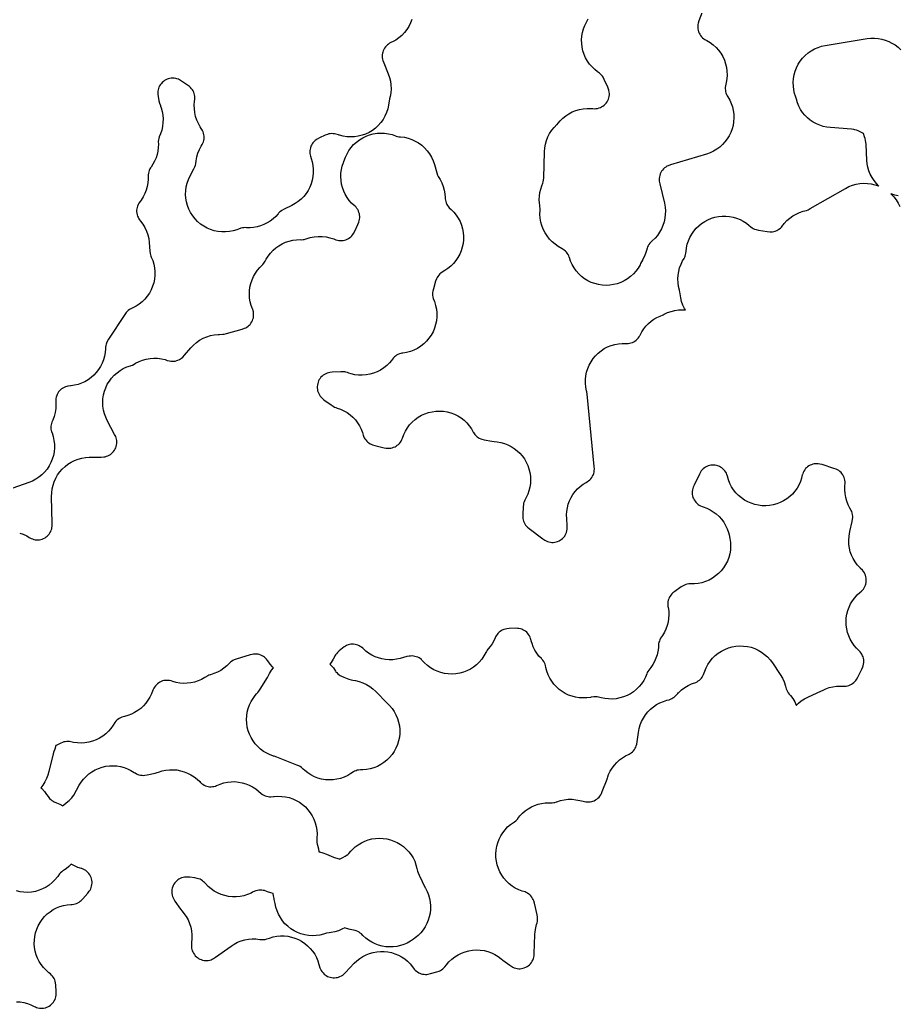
# Model space of a CAD drawing. Header units: metres. Extents: x 0 to 400, y 0 to 202.
# Drawn here: x 361.03 to 375.91, y 95.32 to 112.06 of the extents above; entities that cross this region are included whole.
import ezdxf

# ---------------------------------------------------------------- set-up
doc = ezdxf.new("R2010")
doc.units = ezdxf.units.M

msp = doc.modelspace()

# ---------------------------------------------------------------- linework, layer by layer
for points in [[(372.644, 112.3326), (372.534, 112.0396), (372.521, 111.9986), (372.517, 111.9786), (372.515, 111.9556), (372.514, 111.9256), (372.516, 111.9026), (372.52, 111.8816), (372.528, 111.8546), (372.538, 111.8306), (372.548, 111.8106), (372.562, 111.7886), (372.578, 111.7696), (372.594, 111.7526), (372.615, 111.7356), (372.634, 111.7226), (372.668, 111.7046), (372.723, 111.6716), (372.776, 111.6336), (372.824, 111.5896), (372.867, 111.5416), (372.905, 111.4886), (372.938, 111.4326), (372.965, 111.3736), (372.987, 111.3126), (373.001, 111.2496), (373.01, 111.1846), (373.012, 111.1196), (373.007, 111.0556), (372.996, 110.9916), (372.984, 110.9366), (372.981, 110.9116), (372.981, 110.8896), (372.983, 110.8646), (372.987, 110.8396), (372.993, 110.8166), (373.003, 110.7906), (373.013, 110.7706), (373.025, 110.7526), (373.056, 110.6976), (373.082, 110.6406), (373.102, 110.5806), (373.117, 110.5196), (373.125, 110.4566), (373.127, 110.3936), (373.123, 110.3306), (373.113, 110.2686), (373.097, 110.2076), (373.075, 110.1486), (373.047, 110.0926), (373.014, 110.0386), (372.976, 109.9886), (372.934, 109.9416), (372.887, 109.8996), (372.836, 109.8626), (372.782, 109.8306), (372.725, 109.8036), (372.665, 109.7826), (372.054, 109.5996), (372.016, 109.5856), (371.993, 109.5756), (371.971, 109.5616), (371.952, 109.5476), (371.933, 109.5306), (371.915, 109.5096), (371.901, 109.4906), (371.889, 109.4696), (371.878, 109.4446), (371.87, 109.4206), (371.864, 109.3956), (371.861, 109.3696), (371.861, 109.3476), (371.863, 109.3216), (371.871, 109.2786), (371.949, 108.9486), (371.96, 108.8856), (371.966, 108.8226), (371.965, 108.7586), (371.958, 108.6956), (371.944, 108.6326), (371.925, 108.5726), (371.9, 108.5136), (371.869, 108.4576), (371.832, 108.4056), (371.791, 108.3566), (371.745, 108.3126), (371.722, 108.2916), (371.705, 108.2736), (371.686, 108.2496), (371.674, 108.2296), (371.665, 108.2116), (371.656, 108.1876), (371.646, 108.1506), (371.628, 108.0956), (371.606, 108.0426), (371.58, 107.9916), (371.576, 107.9866), (371.547, 107.9266), (371.538, 107.9076), (371.505, 107.8516), (371.467, 107.7996), (371.424, 107.7516), (371.377, 107.7076), (371.325, 107.6696), (371.27, 107.6366), (371.212, 107.6086), (371.152, 107.5866), (371.089, 107.5706), (371.025, 107.5616), (370.961, 107.5586), (370.897, 107.5616), (370.833, 107.5716), (370.771, 107.5876), (370.71, 107.6096), (370.652, 107.6376), (370.597, 107.6716), (370.546, 107.7106), (370.499, 107.7546), (370.456, 107.8026), (370.419, 107.8556), (370.386, 107.9106), (370.36, 107.9696), (370.339, 108.0306), (370.337, 108.0376), (370.329, 108.0586), (370.317, 108.0816), (370.304, 108.1016), (370.289, 108.1206), (370.274, 108.1366), (370.253, 108.1536), (370.217, 108.1776), (370.152, 108.2176), (370.098, 108.2546), (370.048, 108.2966), (370.002, 108.3436), (369.962, 108.3946), (369.927, 108.4496), (369.897, 108.5086), (369.874, 108.5696), (369.857, 108.6316), (369.846, 108.6966), (369.842, 108.7616), (369.844, 108.8266), (369.845, 108.8376), (369.845, 108.8586), (369.841, 108.8916), (369.84, 108.8956), (369.838, 108.9156), (369.833, 108.9506), (369.83, 109.0106), (369.833, 109.0696), (369.841, 109.1296), (369.855, 109.1876), (369.874, 109.2446), (369.892, 109.2906), (369.898, 109.3136), (369.902, 109.3386), (369.906, 109.3796), (369.917, 109.8206), (369.922, 109.8856), (369.934, 109.9496), (369.951, 110.0116), (369.975, 110.0726), (370.005, 110.1296), (370.041, 110.1846), (370.081, 110.2346), (370.127, 110.2816), (370.131, 110.2846), (370.15, 110.3046), (370.181, 110.3436), (370.227, 110.3886), (370.277, 110.4296), (370.331, 110.4656), (370.389, 110.4966), (370.449, 110.5206), (370.511, 110.5386), (370.575, 110.5506), (370.639, 110.5566), (370.704, 110.5556), (370.736, 110.5516), (370.766, 110.5506), (370.79, 110.5516), (370.818, 110.5566), (370.843, 110.5626), (370.866, 110.5706), (370.885, 110.5806), (370.908, 110.5946), (370.929, 110.6096), (370.945, 110.6256), (370.964, 110.6466), (370.978, 110.6676), (370.99, 110.6876), (371.001, 110.7116), (371.009, 110.7356), (371.013, 110.7576), (371.017, 110.7856), (371.017, 110.8066), (371.015, 110.8306), (371.01, 110.8616), (371.004, 110.8816), (370.989, 110.9176), (370.931, 111.0456), (370.912, 111.0826), (370.9, 111.1016), (370.885, 111.1196), (370.869, 111.1366), (370.848, 111.1546), (370.818, 111.1756), (370.769, 111.2146), (370.724, 111.2576), (370.683, 111.3056), (370.646, 111.3576), (370.615, 111.4116), (370.59, 111.4696), (370.57, 111.5286), (370.556, 111.5906), (370.548, 111.6526), (370.546, 111.7156), (370.55, 111.7786), (370.561, 111.8406), (370.577, 111.9006), (370.599, 111.9596), (370.627, 112.0166), (370.66, 112.0696)], [(367.673, 112.0626), (367.65, 112.0026), (367.621, 111.9446), (367.587, 111.8906), (367.547, 111.8396), (367.502, 111.7926), (367.453, 111.7506), (367.4, 111.7136), (367.344, 111.6826), (367.329, 111.6766), (367.295, 111.6586), (367.274, 111.6456), (367.257, 111.6316), (367.239, 111.6146), (367.222, 111.5956), (367.208, 111.5756), (367.195, 111.5536), (367.186, 111.5326), (367.178, 111.5106), (367.173, 111.4896), (367.17, 111.4646), (367.169, 111.4386), (367.17, 111.4156), (367.174, 111.3906), (367.18, 111.3676), (367.194, 111.3286), (367.27, 111.1416), (367.292, 111.0806), (367.308, 111.0166), (367.317, 110.9526), (367.319, 110.8866), (367.315, 110.8216), (367.304, 110.7576), (367.295, 110.7156), (367.276, 110.6086), (367.262, 110.5456), (367.242, 110.4836), (367.215, 110.4246), (367.183, 110.3686), (367.145, 110.3156), (367.102, 110.2666), (367.054, 110.2226), (367.002, 110.1836), (366.947, 110.1496), (366.888, 110.1216), (366.827, 110.0996), (366.764, 110.0836), (366.7, 110.0746), (366.635, 110.0716), (366.571, 110.0756), (366.506, 110.0846), (366.444, 110.1016), (366.437, 110.1046), (366.429, 110.1066), (366.384, 110.1206), (366.362, 110.1256), (366.339, 110.1276), (366.31, 110.1286), (366.287, 110.1266), (366.265, 110.1226), (366.241, 110.1156), (366.204, 110.1006), (366.105, 110.0556), (366.068, 110.0366), (366.05, 110.0256), (366.031, 110.0106), (366.01, 109.9906), (365.995, 109.9736), (365.982, 109.9556), (365.971, 109.9356), (365.961, 109.9136), (365.952, 109.8876), (365.947, 109.8636), (365.943, 109.8416), (365.943, 109.8186), (365.944, 109.7926), (365.947, 109.7706), (365.954, 109.7446), (365.967, 109.7096), (365.984, 109.6496), (365.996, 109.5876), (366.002, 109.5256), (366.002, 109.4626), (365.996, 109.4006), (365.984, 109.3386), (365.966, 109.2786), (365.942, 109.2206), (365.913, 109.1656), (365.878, 109.1136), (365.839, 109.0646), (365.795, 109.0196), (365.747, 108.9796), (365.695, 108.9436), (365.64, 108.9136), (365.506, 108.8486), (365.47, 108.8276), (365.447, 108.8116), (365.431, 108.7986), (365.412, 108.7786), (365.406, 108.7716), (365.365, 108.7266), (365.32, 108.6846), (365.272, 108.6486), (365.22, 108.6166), (365.166, 108.5896), (365.109, 108.5676), (365.05, 108.5506), (364.99, 108.5406), (364.93, 108.5346), (364.869, 108.5356), (364.848, 108.5366), (364.825, 108.5356), (364.8, 108.5316), (364.774, 108.5256), (364.737, 108.5126), (364.705, 108.4996), (364.643, 108.4806), (364.579, 108.4686), (364.515, 108.4626), (364.45, 108.4626), (364.386, 108.4696), (364.322, 108.4826), (364.261, 108.5026), (364.201, 108.5276), (364.145, 108.5596), (364.092, 108.5966), (364.042, 108.6386), (363.998, 108.6846), (363.958, 108.7356), (363.923, 108.7906), (363.894, 108.8486), (363.871, 108.9086), (363.854, 108.9716), (363.843, 109.0356), (363.839, 109.0996), (363.841, 109.1646), (363.85, 109.2286), (363.865, 109.2916), (363.886, 109.3526), (363.913, 109.4116), (363.977, 109.5316), (363.994, 109.5676), (364.003, 109.5956), (364.009, 109.6186), (364.016, 109.6696), (364.028, 109.7346), (364.047, 109.7976), (364.073, 109.8586), (364.104, 109.9176), (364.121, 109.9436), (364.131, 109.9656), (364.139, 109.9876), (364.147, 110.0146), (364.151, 110.0386), (364.152, 110.0636), (364.152, 110.0856), (364.148, 110.1096), (364.142, 110.1366), (364.134, 110.1596), (364.124, 110.1826), (364.104, 110.2176), (364.087, 110.2426), (364.055, 110.2996), (364.029, 110.3586), (364.008, 110.4196), (363.994, 110.4836), (363.987, 110.5476), (363.985, 110.6126), (363.991, 110.6766), (363.994, 110.7066), (363.995, 110.7336), (363.994, 110.7566), (363.99, 110.7826), (363.984, 110.8076), (363.976, 110.8286), (363.965, 110.8516), (363.953, 110.8716), (363.94, 110.8886), (363.922, 110.9076), (363.903, 110.9256), (363.872, 110.9486), (363.77, 111.0176), (363.735, 111.0386), (363.716, 111.0486), (363.692, 111.0566), (363.67, 111.0626), (363.645, 111.0666), (363.621, 111.0676), (363.596, 111.0666), (363.568, 111.0626), (363.545, 111.0576), (363.526, 111.0506), (363.502, 111.0396), (363.481, 111.0276), (363.461, 111.0126), (363.442, 110.9966), (363.427, 110.9796), (363.411, 110.9586), (363.397, 110.9366), (363.387, 110.9156), (363.379, 110.8946), (363.373, 110.8706), (363.368, 110.8446), (363.367, 110.8196), (363.367, 110.7976), (363.373, 110.7576), (363.386, 110.6856), (363.395, 110.6456), (363.41, 110.6036), (363.413, 110.5946), (363.424, 110.5666), (363.441, 110.5056), (363.452, 110.4426), (363.457, 110.3786), (363.455, 110.3146), (363.447, 110.2516), (363.433, 110.1886), (363.413, 110.1276), (363.391, 110.0726), (363.383, 110.0436), (363.378, 110.0206), (363.376, 109.9966), (363.377, 109.9506), (363.375, 109.8906), (363.368, 109.8316), (363.355, 109.7736), (363.337, 109.7166), (363.313, 109.6616), (363.285, 109.6096), (363.252, 109.5596), (363.244, 109.5486), (363.233, 109.5296), (363.222, 109.5046), (363.213, 109.4786), (363.208, 109.4586), (363.205, 109.4296), (363.203, 109.3786), (363.204, 109.3586), (363.199, 109.2956), (363.188, 109.2336), (363.171, 109.1726), (363.149, 109.1136), (363.12, 109.0576), (363.087, 109.0036), (363.067, 108.9776), (363.047, 108.9496), (363.035, 108.9286), (363.024, 108.9006), (363.017, 108.8786), (363.012, 108.8536), (363.009, 108.8306), (363.009, 108.8076), (363.011, 108.7806), (363.016, 108.7556), (363.023, 108.7316), (363.032, 108.7116), (363.045, 108.6876), (363.057, 108.6686), (363.074, 108.6486), (363.114, 108.5946), (363.148, 108.5376), (363.176, 108.4776), (363.198, 108.4146), (363.213, 108.3496), (363.221, 108.2836), (363.232, 108.1396), (363.237, 108.0996), (363.242, 108.0766), (363.251, 108.0526), (363.257, 108.0386), (363.281, 107.9796), (363.299, 107.9186), (363.312, 107.8556), (363.317, 107.7926), (363.317, 107.7286), (363.31, 107.6656), (363.298, 107.6036), (363.279, 107.5426), (363.254, 107.4836), (363.224, 107.4276), (363.188, 107.3746), (363.147, 107.3266), (363.102, 107.2816), (363.052, 107.2416), (362.999, 107.2066), (362.943, 107.1766), (362.909, 107.1606), (362.888, 107.1486), (362.864, 107.1306), (362.848, 107.1156), (362.83, 107.0966), (362.806, 107.0626), (362.531, 106.6456), (362.51, 106.6086), (362.497, 106.5806), (362.49, 106.5606), (362.484, 106.5376), (362.481, 106.5096), (362.48, 106.4816), (362.475, 106.4196), (362.464, 106.3576), (362.447, 106.2976), (362.424, 106.2396), (362.396, 106.1846), (362.363, 106.1316), (362.325, 106.0826), (362.283, 106.0366), (362.236, 105.9956), (362.185, 105.9596), (362.132, 105.9276), (362.075, 105.9016), (362.016, 105.8816), (361.956, 105.8666), (361.898, 105.8586), (361.894, 105.8576), (361.886, 105.8576), (361.845, 105.8526), (361.824, 105.8486), (361.802, 105.8406), (361.779, 105.8306), (361.756, 105.8176), (361.736, 105.8046), (361.721, 105.7906), (361.701, 105.7706), (361.687, 105.7536), (361.674, 105.7346), (361.663, 105.7126), (361.654, 105.6916), (361.646, 105.6656), (361.641, 105.6406), (361.639, 105.6176), (361.639, 105.5886), (361.642, 105.5386), (361.639, 105.4706), (361.628, 105.4036), (361.611, 105.3386), (361.587, 105.2756), (361.573, 105.2426), (361.565, 105.2196), (361.56, 105.1976), (361.557, 105.1716), (361.556, 105.1466), (361.557, 105.1236), (361.561, 105.1006), (361.567, 105.0786), (361.575, 105.0586), (361.594, 104.9966), (361.608, 104.9336), (361.615, 104.8696), (361.616, 104.8056), (361.61, 104.7416), (361.598, 104.6776), (361.58, 104.6166), (361.555, 104.5566), (361.525, 104.4996), (361.49, 104.4466), (361.449, 104.3966), (361.403, 104.3506), (361.354, 104.3096), (361.3, 104.2746), (361.243, 104.2436), (361.184, 104.2196), (360.911, 104.1236)], [(361.028, 103.3636), (361.089, 103.3426), (361.147, 103.3146), (361.188, 103.2896), (361.219, 103.2736), (361.244, 103.2636), (361.265, 103.2566), (361.29, 103.2516), (361.313, 103.2496), (361.337, 103.2496), (361.364, 103.2516), (361.386, 103.2566), (361.406, 103.2626), (361.431, 103.2726), (361.457, 103.2856), (361.476, 103.2976), (361.492, 103.3106), (361.511, 103.3286), (361.526, 103.3466), (361.539, 103.3656), (361.553, 103.3896), (361.562, 103.4116), (361.57, 103.4336), (361.574, 103.4546), (361.577, 103.4816), (361.579, 103.5246), (361.568, 103.9836), (361.57, 104.0476), (361.578, 104.1106), (361.592, 104.1726), (361.612, 104.2336), (361.638, 104.2916), (361.67, 104.3476), (361.707, 104.3996), (361.748, 104.4476), (361.795, 104.4906), (361.845, 104.5306), (361.899, 104.5636), (361.956, 104.5926), (362.016, 104.6146), (362.078, 104.6316), (362.141, 104.6426), (362.204, 104.6466), (362.409, 104.6506), (362.451, 104.6526), (362.474, 104.6566), (362.5, 104.6636), (362.523, 104.6726), (362.544, 104.6826), (362.564, 104.6956), (362.583, 104.7096), (362.602, 104.7266), (362.616, 104.7436), (362.633, 104.7666), (362.646, 104.7896), (362.654, 104.8056), (362.662, 104.8306), (362.669, 104.8556), (362.672, 104.8796), (362.673, 104.9046), (362.672, 104.9286), (362.668, 104.9536), (362.662, 104.9756), (362.654, 104.9996), (362.636, 105.0356), (362.512, 105.2676), (362.484, 105.3256), (362.462, 105.3856), (362.447, 105.4476), (362.437, 105.5116), (362.434, 105.5756), (362.437, 105.6396), (362.447, 105.7026), (362.463, 105.7646), (362.485, 105.8256), (362.512, 105.8836), (362.546, 105.9386), (362.584, 105.9896), (362.628, 106.0366), (362.676, 106.0796), (362.727, 106.1166), (362.783, 106.1496), (362.841, 106.1766), (362.902, 106.1966), (362.914, 106.2006), (362.938, 106.2096), (362.969, 106.2256), (362.991, 106.2386), (363.049, 106.2676), (363.109, 106.2916), (363.171, 106.3096), (363.235, 106.3206), (363.299, 106.3256), (363.364, 106.3236), (363.428, 106.3156), (363.491, 106.3016), (363.527, 106.2886), (363.564, 106.2796), (363.589, 106.2746), (363.612, 106.2736), (363.634, 106.2746), (363.66, 106.2776), (363.687, 106.2836), (363.709, 106.2916), (363.732, 106.3016), (363.754, 106.3146), (363.77, 106.3266), (363.79, 106.3436), (363.82, 106.3756), (363.924, 106.4986), (363.97, 106.5476), (364.02, 106.5916), (364.075, 106.6296), (364.133, 106.6626), (364.195, 106.6886), (364.258, 106.7086), (364.324, 106.7216), (364.39, 106.7276), (364.414, 106.7276), (364.471, 106.7296), (364.494, 106.7326), (364.533, 106.7416), (364.796, 106.8186), (364.836, 106.8316), (364.857, 106.8406), (364.877, 106.8526), (364.896, 106.8666), (364.915, 106.8826), (364.93, 106.8986), (364.946, 106.9206), (364.961, 106.9436), (364.971, 106.9626), (364.979, 106.9846), (364.986, 107.0106), (364.99, 107.0336), (364.991, 107.0536), (364.99, 107.0826), (364.987, 107.1106), (364.983, 107.1296), (364.975, 107.1536), (364.972, 107.1586), (364.95, 107.2176), (364.934, 107.2786), (364.923, 107.3406), (364.919, 107.4036), (364.921, 107.4666), (364.929, 107.5296), (364.943, 107.5906), (364.963, 107.6506), (364.988, 107.7086), (365.02, 107.7636), (365.056, 107.8146), (365.097, 107.8626), (365.121, 107.8856), (365.147, 107.9136), (365.163, 107.9346), (365.186, 107.9696), (365.204, 108.0026), (365.238, 108.0556), (365.277, 108.1056), (365.32, 108.1526), (365.368, 108.1936), (365.42, 108.2306), (365.475, 108.2616), (365.533, 108.2876), (365.593, 108.3086), (365.655, 108.3226), (365.718, 108.3306), (365.781, 108.3326), (365.803, 108.3316), (365.828, 108.3336), (365.849, 108.3376), (365.876, 108.3456), (365.883, 108.3486), (365.948, 108.3686), (366.015, 108.3826), (366.082, 108.3886), (366.15, 108.3886), (366.218, 108.3806), (366.284, 108.3656), (366.349, 108.3446), (366.385, 108.3296), (366.41, 108.3226), (366.432, 108.3186), (366.456, 108.3166), (366.483, 108.3176), (366.507, 108.3196), (366.529, 108.3246), (366.553, 108.3316), (366.577, 108.3416), (366.598, 108.3526), (366.619, 108.3676), (366.635, 108.3806), (366.652, 108.3976), (366.669, 108.4186), (366.683, 108.4396), (366.703, 108.4756), (366.758, 108.5906), (366.773, 108.6276), (366.78, 108.6516), (366.785, 108.6776), (366.788, 108.7006), (366.788, 108.7246), (366.786, 108.7516), (366.782, 108.7696), (366.775, 108.7946), (366.766, 108.8186), (366.754, 108.8406), (366.74, 108.8626), (366.726, 108.8806), (366.709, 108.8976), (366.695, 108.9096), (366.65, 108.9516), (366.61, 108.9976), (366.573, 109.0476), (366.542, 109.1006), (366.516, 109.1566), (366.495, 109.2146), (366.48, 109.2736), (366.471, 109.3346), (366.467, 109.3966), (366.469, 109.4576), (366.477, 109.5186), (366.491, 109.5786), (366.511, 109.6376), (366.516, 109.6486), (366.519, 109.6566), (366.547, 109.7276), (366.573, 109.7856), (366.605, 109.8416), (366.643, 109.8936), (366.685, 109.9416), (366.732, 109.9856), (366.783, 110.0246), (366.838, 110.0586), (366.895, 110.0866), (366.956, 110.1086), (367.018, 110.1246), (367.081, 110.1346), (367.145, 110.1386), (367.209, 110.1356), (367.273, 110.1266), (367.335, 110.1116), (367.396, 110.0906), (367.403, 110.0876), (367.427, 110.0806), (367.449, 110.0756), (367.479, 110.0736), (367.544, 110.0656), (367.608, 110.0506), (367.67, 110.0296), (367.73, 110.0026), (367.786, 109.9696), (367.839, 109.9306), (367.888, 109.8866), (367.932, 109.8386), (367.971, 109.7856), (368.005, 109.7296), (368.032, 109.6696), (368.053, 109.6076), (368.095, 109.4636), (368.108, 109.4266), (368.119, 109.4026), (368.15, 109.3486), (368.179, 109.2926), (368.202, 109.2336), (368.22, 109.1726), (368.231, 109.1106), (368.237, 109.0476), (368.237, 109.0246), (368.241, 109.0006), (368.246, 108.9786), (368.254, 108.9536), (368.265, 108.9296), (368.277, 108.9096), (368.291, 108.8906), (368.306, 108.8726), (368.339, 108.8426), (368.383, 108.7966), (368.423, 108.7476), (368.458, 108.6946), (368.487, 108.6376), (368.51, 108.5796), (368.528, 108.5186), (368.54, 108.4566), (368.546, 108.3926), (368.545, 108.3296), (368.538, 108.2666), (368.525, 108.2046), (368.506, 108.1446), (368.482, 108.0856), (368.451, 108.0306), (368.416, 107.9776), (368.375, 107.9296), (368.33, 107.8846), (368.281, 107.8446), (368.228, 107.8096), (368.183, 107.7836), (368.162, 107.7676), (368.144, 107.7516), (368.127, 107.7336), (368.11, 107.7106), (368.098, 107.6916), (368.088, 107.6696), (368.074, 107.6296), (368.035, 107.4996), (368.025, 107.4616), (368.022, 107.4366), (368.021, 107.4086), (368.022, 107.3866), (368.026, 107.3626), (368.033, 107.3356), (368.053, 107.2826), (368.073, 107.2196), (368.086, 107.1566), (368.093, 107.0916), (368.093, 107.0256), (368.087, 106.9606), (368.074, 106.8966), (368.055, 106.8346), (368.03, 106.7736), (367.998, 106.7166), (367.961, 106.6626), (367.919, 106.6126), (367.872, 106.5676), (367.821, 106.5266), (367.766, 106.4916), (367.707, 106.4626), (367.646, 106.4396), (367.583, 106.4226), (367.519, 106.4116), (367.501, 106.4096), (367.482, 106.4056), (367.459, 106.3976), (367.436, 106.3876), (367.413, 106.3746), (367.393, 106.3616), (367.378, 106.3476), (367.36, 106.3296), (367.325, 106.2856), (367.324, 106.2866), (367.291, 106.2456), (367.245, 106.2006), (367.195, 106.1606), (367.14, 106.1246), (367.083, 106.0946), (367.023, 106.0716), (366.961, 106.0536), (366.897, 106.0416), (366.832, 106.0366), (366.768, 106.0386), (366.704, 106.0456), (366.641, 106.0606), (366.604, 106.0726), (366.579, 106.0806), (366.554, 106.0886), (366.533, 106.0926), (366.508, 106.0946), (366.466, 106.0946), (366.323, 106.0876), (366.281, 106.0826), (366.257, 106.0786), (366.235, 106.0716), (366.213, 106.0626), (366.19, 106.0496), (366.169, 106.0366), (366.15, 106.0206), (366.131, 106.0016), (366.115, 105.9826), (366.103, 105.9646), (366.092, 105.9436), (366.082, 105.9196), (366.076, 105.8976), (366.071, 105.8706), (366.068, 105.8446), (366.068, 105.8226), (366.071, 105.7976), (366.075, 105.7736), (366.082, 105.7516), (366.093, 105.7266), (366.104, 105.7036), (366.118, 105.6846), (366.132, 105.6656), (366.149, 105.6496), (366.182, 105.6226), (366.302, 105.5336), (366.337, 105.5106), (366.362, 105.4966), (366.382, 105.4886), (366.405, 105.4816), (366.464, 105.4606), (366.52, 105.4346), (366.574, 105.4036), (366.625, 105.3666), (366.671, 105.3256), (366.714, 105.2806), (366.752, 105.2306), (366.785, 105.1776), (366.813, 105.1226), (366.835, 105.0646), (366.847, 105.0236), (366.854, 105.0026), (366.866, 104.9786), (366.877, 104.9596), (366.89, 104.9416), (366.908, 104.9206), (366.926, 104.9036), (366.944, 104.8896), (366.964, 104.8766), (366.984, 104.8666), (367.007, 104.8576), (367.046, 104.8466), (367.201, 104.8096), (367.238, 104.8026), (367.262, 104.8006), (367.29, 104.8016), (367.314, 104.8036), (367.336, 104.8086), (367.36, 104.8156), (367.386, 104.8266), (367.405, 104.8366), (367.424, 104.8496), (367.443, 104.8656), (367.46, 104.8826), (367.476, 104.9016), (367.488, 104.9206), (367.502, 104.9466), (367.511, 104.9686), (367.512, 104.9716), (367.534, 105.0326), (367.562, 105.0906), (367.595, 105.1456), (367.634, 105.1966), (367.677, 105.2446), (367.725, 105.2866), (367.777, 105.3246), (367.833, 105.3576), (367.891, 105.3836), (367.952, 105.4046), (368.014, 105.4196), (368.078, 105.4286), (368.142, 105.4306), (368.206, 105.4266), (368.27, 105.4156), (368.332, 105.3986), (368.392, 105.3766), (368.449, 105.3476), (368.504, 105.3136), (368.555, 105.2736), (368.601, 105.2296), (368.643, 105.1806), (368.68, 105.1286), (368.712, 105.0726), (368.714, 105.0686), (368.726, 105.0476), (368.737, 105.0336), (368.755, 105.0146), (368.777, 104.9956), (368.792, 104.9846), (368.813, 104.9716), (368.84, 104.9596), (368.858, 104.9526), (368.895, 104.9446), (369.028, 104.9186), (369.067, 104.9126), (369.118, 104.9086), (369.179, 104.8976), (369.239, 104.8806), (369.297, 104.8576), (369.352, 104.8296), (369.405, 104.7966), (369.454, 104.7586), (369.5, 104.7166), (369.541, 104.6696), (369.577, 104.6186), (369.609, 104.5656), (369.635, 104.5086), (369.655, 104.4496), (369.67, 104.3896), (369.679, 104.3276), (369.682, 104.2656), (369.679, 104.2036), (369.67, 104.1426), (369.655, 104.0816), (369.635, 104.0226), (369.609, 103.9666), (369.584, 103.9186), (369.572, 103.8906), (369.565, 103.8686), (369.561, 103.8486), (369.557, 103.8076), (369.55, 103.6796), (369.55, 103.6386), (369.553, 103.6096), (369.557, 103.5856), (369.562, 103.5676), (369.572, 103.5436), (369.585, 103.5206), (369.599, 103.4986), (369.615, 103.4786), (369.629, 103.4646), (369.66, 103.4386), (369.891, 103.2646), (369.923, 103.2426), (369.945, 103.2306), (369.969, 103.2206), (369.992, 103.2136), (370.019, 103.2076), (370.043, 103.2056), (370.067, 103.2056), (370.091, 103.2076), (370.115, 103.2126), (370.141, 103.2216), (370.165, 103.2306), (370.184, 103.2416), (370.203, 103.2546), (370.224, 103.2726), (370.244, 103.2926), (370.26, 103.3116), (370.271, 103.3296), (370.282, 103.3516), (370.292, 103.3756), (370.299, 103.4006), (370.304, 103.4286), (370.305, 103.4486), (370.304, 103.4886), (370.295, 103.6096), (370.293, 103.6706), (370.297, 103.7316), (370.307, 103.7916), (370.322, 103.8506), (370.343, 103.9086), (370.37, 103.9636), (370.401, 104.0156), (370.437, 104.0656), (370.478, 104.1106), (370.523, 104.1526), (370.571, 104.1896), (370.623, 104.2226), (370.648, 104.2366), (370.666, 104.2486), (370.687, 104.2676), (370.704, 104.2846), (370.719, 104.3056), (370.733, 104.3286), (370.742, 104.3466), (370.752, 104.3736), (370.758, 104.3966), (370.762, 104.4206), (370.763, 104.4486), (370.761, 104.4886), (370.642, 105.7136), (370.636, 105.7536), (370.631, 105.7746), (370.619, 105.8366), (370.613, 105.9006), (370.613, 105.9646), (370.62, 106.0276), (370.632, 106.0896), (370.651, 106.1506), (370.676, 106.2096), (370.707, 106.2656), (370.742, 106.3186), (370.783, 106.3676), (370.829, 106.4126), (370.878, 106.4526), (370.931, 106.4876), (370.988, 106.5166), (371.047, 106.5406), (371.108, 106.5586), (371.171, 106.5706), (371.234, 106.5756), (371.298, 106.5756), (371.302, 106.5756), (371.333, 106.5766), (371.357, 106.5796), (371.379, 106.5846), (371.407, 106.5936), (371.429, 106.6046), (371.449, 106.6156), (371.469, 106.6306), (371.487, 106.6466), (371.504, 106.6646), (371.522, 106.6896), (371.535, 106.7096), (371.539, 106.7176), (371.567, 106.7706), (371.6, 106.8206), (371.637, 106.8666), (371.678, 106.9106), (371.724, 106.9496), (371.772, 106.9836), (371.824, 107.0136), (371.878, 107.0396), (371.931, 107.0606), (371.947, 107.0696), (372.004, 107.0966), (372.064, 107.1176), (372.125, 107.1336), (372.188, 107.1426), (372.251, 107.1456), (372.307, 107.1426), (372.292, 107.1666), (372.264, 107.2256), (372.242, 107.2866), (372.226, 107.3486), (372.216, 107.4136), (372.213, 107.4466), (372.208, 107.4706), (372.206, 107.4776), (372.191, 107.5396), (372.182, 107.6036), (372.179, 107.6676), (372.183, 107.7316), (372.192, 107.7946), (372.208, 107.8566), (372.231, 107.9166), (372.259, 107.9746), (372.282, 108.0126), (372.294, 108.0356), (372.302, 108.0556), (372.309, 108.0816), (372.314, 108.1036), (372.316, 108.1326), (372.324, 108.1946), (372.337, 108.2556), (372.356, 108.3146), (372.381, 108.3716), (372.412, 108.4256), (372.447, 108.4766), (372.487, 108.5246), (372.532, 108.5686), (372.58, 108.6076), (372.632, 108.6416), (372.687, 108.6706), (372.745, 108.6946), (372.805, 108.7126), (372.866, 108.7246), (372.928, 108.7306), (372.99, 108.7306), (373.052, 108.7256), (373.113, 108.7136), (373.173, 108.6966), (373.231, 108.6736), (373.286, 108.6446), (373.339, 108.6106), (373.387, 108.5726), (373.415, 108.5476), (373.435, 108.5346), (373.456, 108.5226), (373.478, 108.5126), (373.504, 108.5046), (373.543, 108.4956), (373.691, 108.4706), (373.733, 108.4656), (373.752, 108.4656), (373.779, 108.4676), (373.805, 108.4716), (373.824, 108.4776), (373.854, 108.4896), (373.874, 108.4996), (373.891, 108.5106), (373.914, 108.5296), (373.932, 108.5466), (373.958, 108.5776), (373.967, 108.5886), (373.98, 108.6066), (374.024, 108.6546), (374.073, 108.6966), (374.125, 108.7346), (374.181, 108.7666), (374.24, 108.7926), (374.302, 108.8126), (374.358, 108.8286), (374.383, 108.8386), (374.421, 108.8576), (375.016, 109.2006), (375.074, 109.2306), (375.134, 109.2536), (375.196, 109.2716), (375.259, 109.2826), (375.324, 109.2876), (375.388, 109.2856), (375.452, 109.2776), (375.515, 109.2636), (375.576, 109.2426), (375.581, 109.2406), (375.54, 109.2836), (375.501, 109.3326), (375.467, 109.3846), (375.438, 109.4396), (375.415, 109.4976), (375.397, 109.5576), (375.386, 109.6186), (375.38, 109.6806), (375.367, 109.9466), (375.364, 109.9856), (375.359, 110.0106), (375.349, 110.0466), (375.338, 110.0756), (375.323, 110.1326), (375.289, 110.1456), (375.232, 110.1736), (375.231, 110.1736), (375.205, 110.1846), (375.178, 110.1936), (375.161, 110.1976), (375.122, 110.2026), (374.762, 110.2296), (374.701, 110.2366), (374.641, 110.2506), (374.582, 110.2696), (374.526, 110.2936), (374.472, 110.3236), (374.421, 110.3586), (374.374, 110.3976), (374.33, 110.4416), (374.291, 110.4886), (374.257, 110.5396), (374.227, 110.5946), (374.203, 110.6506), (374.185, 110.7096), (374.17, 110.7646), (374.156, 110.8066), (374.142, 110.8686), (374.134, 110.9326), (374.132, 110.9966), (374.137, 111.0606), (374.148, 111.1236), (374.165, 111.1856), (374.188, 111.2446), (374.217, 111.3026), (374.251, 111.3566), (374.291, 111.4066), (374.335, 111.4526), (374.384, 111.4946), (374.437, 111.5316), (374.493, 111.5626), (374.552, 111.5876), (374.613, 111.6076), (374.675, 111.6206), (375.383, 111.7366), (375.445, 111.7446), (375.508, 111.7456), (375.57, 111.7406), (375.631, 111.7296), (375.691, 111.7126), (375.749, 111.6906), (375.805, 111.6626), (375.858, 111.6296), (375.908, 111.5916), (375.953, 111.5486)], [(375.912, 109.0726), (375.851, 109.0866), (375.792, 109.1066), (375.787, 109.1086), (375.792, 109.1046), (375.836, 109.0576), (375.875, 109.0056), (375.908, 108.9506), (375.936, 108.8926)], [(360.971, 95.4256), (361.034, 95.4226), (361.097, 95.4126), (361.158, 95.3976), (361.217, 95.3756), (361.275, 95.3486), (361.293, 95.3396), (361.312, 95.3306), (361.336, 95.3246), (361.362, 95.3186), (361.386, 95.3166), (361.41, 95.3166), (361.433, 95.3196), (361.462, 95.3256), (361.486, 95.3326), (361.506, 95.3406), (361.527, 95.3526), (361.549, 95.3676), (361.568, 95.3836), (361.585, 95.4016), (361.601, 95.4206), (361.613, 95.4406), (361.626, 95.4656), (361.635, 95.4876), (361.642, 95.5116), (361.647, 95.5386), (361.648, 95.5616), (361.648, 95.6016), (361.64, 95.7066), (361.635, 95.7486), (361.629, 95.7726), (361.622, 95.7956), (361.612, 95.8176), (361.6, 95.8386), (361.585, 95.8596), (361.568, 95.8786), (361.55, 95.8966), (361.523, 95.9176), (361.475, 95.9586), (361.432, 96.0046), (361.393, 96.0546), (361.36, 96.1076), (361.331, 96.1636), (361.308, 96.2226), (361.291, 96.2836), (361.28, 96.3456), (361.275, 96.4076), (361.276, 96.4706), (361.284, 96.5336), (361.297, 96.5956), (361.316, 96.6556), (361.341, 96.7136), (361.372, 96.7686), (361.407, 96.8206), (361.448, 96.8686), (361.493, 96.9126), (361.542, 96.9516), (361.595, 96.9866), (361.651, 97.0156), (361.709, 97.0396), (361.77, 97.0576), (361.831, 97.0696), (361.894, 97.0746), (361.916, 97.0756), (361.944, 97.0796), (361.966, 97.0836), (361.988, 97.0916), (362.011, 97.1016), (362.034, 97.1146), (362.054, 97.1276), (362.069, 97.1416), (362.098, 97.1706), (362.179, 97.2626), (362.207, 97.2966), (362.22, 97.3166), (362.23, 97.3366), (362.24, 97.3626), (362.246, 97.3826), (362.251, 97.4096), (362.253, 97.4366), (362.253, 97.4566), (362.25, 97.4836), (362.244, 97.5086), (362.236, 97.5326), (362.226, 97.5546), (362.215, 97.5736), (362.199, 97.5976), (362.182, 97.6166), (362.166, 97.6326), (362.146, 97.6476), (362.124, 97.6606), (362.101, 97.6726), (362.081, 97.6806), (362.074, 97.6816), (362.013, 97.7016), (361.955, 97.7266), (361.899, 97.7576), (361.898, 97.7576), (361.86, 97.7196), (361.813, 97.6786), (361.786, 97.6606), (361.769, 97.6486), (361.761, 97.6426), (361.741, 97.6276), (361.721, 97.6086), (361.703, 97.5906), (361.672, 97.5476), (361.666, 97.5396), (361.625, 97.4896), (361.579, 97.4436), (361.528, 97.4026), (361.474, 97.3676), (361.416, 97.3376), (361.356, 97.3136), (361.294, 97.2956), (361.23, 97.2836), (361.165, 97.2786), (361.1, 97.2806), (361.036, 97.2886), (360.972, 97.3026)]]:
    msp.add_lwpolyline(points)
msp.add_lwpolyline([(361.869, 98.8406), (361.889, 98.8586), (361.909, 98.8786), (361.923, 98.8966), (361.943, 98.9276), (362.037, 99.0936), (362.07, 99.1476), (362.109, 99.1976), (362.152, 99.2436), (362.2, 99.2846), (362.251, 99.3216), (362.306, 99.3526), (362.364, 99.3786), (362.424, 99.3986), (362.485, 99.4136), (362.548, 99.4216), (362.611, 99.4236), (362.674, 99.4196), (362.736, 99.4096), (362.797, 99.3936), (362.856, 99.3716), (362.913, 99.3436), (362.967, 99.3106), (362.981, 99.3006), (363.006, 99.2866), (363.028, 99.2766), (363.048, 99.2706), (363.074, 99.2646), (363.101, 99.2616), (363.125, 99.2606), (363.148, 99.2616), (363.188, 99.2686), (363.321, 99.2976), (363.359, 99.3076), (363.379, 99.3156), (363.44, 99.3346), (363.502, 99.3476), (363.564, 99.3556), (363.628, 99.3566), (363.691, 99.3516), (363.753, 99.3396), (363.814, 99.3226), (363.873, 99.2996), (363.929, 99.2706), (363.982, 99.2366), (364.032, 99.1976), (364.078, 99.1536), (364.09, 99.1406), (364.11, 99.1236), (364.131, 99.1086), (364.152, 99.0966), (364.176, 99.0856), (364.199, 99.0776), (364.221, 99.0726), (364.245, 99.0686), (364.269, 99.0686), (364.293, 99.0696), (364.316, 99.0736), (364.342, 99.0796), (364.364, 99.0876), (364.366, 99.0886), (364.424, 99.1136), (364.484, 99.1326), (364.546, 99.1456), (364.609, 99.1526), (364.672, 99.1536), (364.735, 99.1476), (364.797, 99.1366), (364.858, 99.1186), (364.917, 99.0956), (364.973, 99.0666), (365.026, 99.0316), (365.075, 98.9926), (365.12, 98.9536), (365.142, 98.9376), (365.161, 98.9266), (365.186, 98.9146), (365.209, 98.9076), (365.236, 98.9006), (365.261, 98.8976), (365.284, 98.8976), (365.328, 98.9006), (365.34, 98.9016), (365.403, 98.9066), (365.467, 98.9046), (365.531, 98.8966), (365.593, 98.8826), (365.653, 98.8616), (365.711, 98.8356), (365.767, 98.8036), (365.819, 98.7666), (365.867, 98.7246), (365.911, 98.6786), (365.949, 98.6276), (365.983, 98.5736), (366.011, 98.5166), (366.034, 98.4566), (366.05, 98.3956), (366.061, 98.3326), (366.065, 98.2686), (366.063, 98.2046), (366.06, 98.1756), (366.061, 98.1456), (366.063, 98.1206), (366.069, 98.0926), (366.073, 98.0796), (366.088, 98.0186), (366.096, 97.9646), (366.104, 97.9636), (366.165, 97.9466), (366.224, 97.9236), (366.303, 97.8896), (366.343, 97.8746), (366.379, 97.8656), (366.439, 97.8456), (366.445, 97.8426), (366.499, 97.8716), (366.541, 97.8906), (366.561, 97.9026), (366.584, 97.9196), (366.601, 97.9356), (366.639, 97.9776), (366.664, 98.0036), (366.666, 98.0056), (366.713, 98.0486), (366.763, 98.0856), (366.817, 98.1186), (366.874, 98.1456), (366.933, 98.1666), (366.995, 98.1826), (367.057, 98.1926), (367.12, 98.1956), (367.183, 98.1926), (367.245, 98.1846), (367.307, 98.1696), (367.366, 98.1486), (367.424, 98.1226), (367.478, 98.0906), (367.529, 98.0536), (367.576, 98.0116), (367.619, 97.9656), (367.658, 97.9156), (367.691, 97.8616), (367.719, 97.8046), (367.741, 97.7456), (367.757, 97.6846), (367.768, 97.6356), (367.777, 97.6086), (367.794, 97.5696), (367.899, 97.3566), (367.904, 97.3486), (367.932, 97.2926), (367.955, 97.2346), (367.972, 97.1746), (367.983, 97.1136), (367.988, 97.0516), (367.987, 96.9896), (367.98, 96.9276), (367.967, 96.8666), (367.949, 96.8066), (367.924, 96.7496), (367.895, 96.6946), (367.86, 96.6436), (367.821, 96.5946), (367.777, 96.5506), (367.747, 96.5266), (367.729, 96.5116), (367.699, 96.4866), (367.648, 96.4506), (367.593, 96.4206), (367.536, 96.3956), (367.476, 96.3766), (367.415, 96.3626), (367.353, 96.3556), (367.291, 96.3536), (367.228, 96.3586), (367.167, 96.3686), (367.106, 96.3856), (367.048, 96.4076), (366.992, 96.4346), (366.939, 96.4676), (366.889, 96.5056), (366.843, 96.5486), (366.817, 96.5746), (366.798, 96.5906), (366.777, 96.6056), (366.755, 96.6176), (366.73, 96.6276), (366.708, 96.6346), (366.655, 96.6456), (366.626, 96.6506), (366.564, 96.6686), (366.536, 96.6796), (366.486, 96.6536), (366.428, 96.6296), (366.367, 96.6106), (366.305, 96.5986), (366.269, 96.5936), (366.226, 96.5856), (366.176, 96.5706), (366.113, 96.5556), (366.049, 96.5466), (365.984, 96.5446), (365.919, 96.5486), (365.856, 96.5596), (365.793, 96.5766), (365.733, 96.5996), (365.675, 96.6286), (365.62, 96.6636), (365.569, 96.7036), (365.522, 96.7486), (365.48, 96.7976), (365.443, 96.8506), (365.412, 96.9076), (365.387, 96.9666), (365.367, 97.0286), (365.354, 97.0926), (365.35, 97.1156), (365.34, 97.1556), (365.339, 97.1596), (365.336, 97.1736), (365.325, 97.2206), (365.321, 97.2606), (365.284, 97.2686), (365.224, 97.2876), (365.173, 97.3076), (365.153, 97.3116), (365.128, 97.3156), (365.103, 97.3166), (365.081, 97.3156), (365.056, 97.3116), (365.03, 97.3056), (365.009, 97.2976), (364.973, 97.2816), (364.948, 97.2676), (364.888, 97.2416), (364.826, 97.2226), (364.762, 97.2096), (364.697, 97.2036), (364.631, 97.2036), (364.566, 97.2106), (364.502, 97.2236), (364.44, 97.2436), (364.38, 97.2686), (364.323, 97.3006), (364.269, 97.3386), (364.22, 97.3806), (364.175, 97.4276), (364.161, 97.4446), (364.144, 97.4596), (364.124, 97.4756), (364.104, 97.4886), (364.082, 97.4996), (364.058, 97.5086), (364.036, 97.5156), (363.997, 97.5226), (363.907, 97.5356), (363.865, 97.5386), (363.838, 97.5386), (363.819, 97.5366), (363.794, 97.5316), (363.768, 97.5236), (363.748, 97.5156), (363.726, 97.5036), (363.706, 97.4896), (363.69, 97.4766), (363.67, 97.4576), (363.653, 97.4376), (363.641, 97.4186), (363.629, 97.3976), (363.62, 97.3776), (363.612, 97.3526), (363.607, 97.3276), (363.604, 97.3046), (363.604, 97.2826), (363.605, 97.2586), (363.61, 97.2336), (363.617, 97.2096), (363.625, 97.1866), (363.636, 97.1646), (363.657, 97.1316), (363.75, 96.9966), (363.778, 96.9606), (363.81, 96.9226), (363.848, 96.8686), (363.88, 96.8116), (363.906, 96.7516), (363.926, 96.6896), (363.939, 96.6256), (363.946, 96.5606), (363.946, 96.4946), (363.94, 96.4296), (363.939, 96.4236), (363.936, 96.3886), (363.937, 96.3606), (363.939, 96.3326), (363.944, 96.3106), (363.95, 96.2906), (363.959, 96.2696), (363.971, 96.2486), (363.987, 96.2246), (364.002, 96.2066), (364.021, 96.1876), (364.037, 96.1736), (364.057, 96.1606), (364.078, 96.1486), (364.1, 96.1396), (364.124, 96.1326), (364.15, 96.1276), (364.174, 96.1246), (364.194, 96.1246), (364.222, 96.1276), (364.248, 96.1316), (364.269, 96.1376), (364.29, 96.1466), (364.313, 96.1586), (364.347, 96.1806), (364.609, 96.3696), (364.663, 96.4036), (364.719, 96.4336), (364.779, 96.4566), (364.84, 96.4746), (364.902, 96.4856), (364.966, 96.4916), (365.03, 96.4906), (365.093, 96.4826), (365.116, 96.4796), (365.137, 96.4786), (365.163, 96.4796), (365.185, 96.4826), (365.212, 96.4896), (365.258, 96.5056), (365.319, 96.5236), (365.381, 96.5356), (365.443, 96.5406), (365.506, 96.5406), (365.569, 96.5346), (365.63, 96.5216), (365.691, 96.5036), (365.749, 96.4786), (365.804, 96.4496), (365.857, 96.4146), (365.905, 96.3746), (365.95, 96.3306), (365.99, 96.2816), (366.025, 96.2296), (366.055, 96.1746), (366.08, 96.1166), (366.098, 96.0566), (366.102, 96.0406), (366.114, 96.0006), (366.124, 95.9766), (366.135, 95.9556), (366.148, 95.9366), (366.167, 95.9136), (366.184, 95.8956), (366.2, 95.8826), (366.219, 95.8696), (366.242, 95.8566), (366.265, 95.8466), (366.286, 95.8406), (366.312, 95.8346), (366.336, 95.8326), (366.36, 95.8316), (366.388, 95.8346), (366.412, 95.8386), (366.431, 95.8436), (366.453, 95.8526), (366.477, 95.8646), (366.499, 95.8786), (366.516, 95.8916), (366.545, 95.9196), (366.695, 96.0776), (366.74, 96.1206), (366.789, 96.1596), (366.842, 96.1926), (366.897, 96.2216), (366.956, 96.2446), (367.016, 96.2616), (367.077, 96.2726), (367.139, 96.2786), (367.202, 96.2776), (367.264, 96.2706), (367.325, 96.2586), (367.385, 96.2396), (367.443, 96.2156), (367.498, 96.1856), (367.55, 96.1516), (367.598, 96.1116), (367.643, 96.0676), (367.682, 96.0196), (367.712, 95.9796), (367.729, 95.9616), (367.748, 95.9446), (367.765, 95.9326), (367.787, 95.9186), (367.809, 95.9086), (367.829, 95.9016), (367.853, 95.8956), (367.878, 95.8916), (367.904, 95.8906), (367.926, 95.8906), (367.947, 95.8936), (367.988, 95.9036), (368.096, 95.9346), (368.133, 95.9466), (368.155, 95.9566), (368.176, 95.9686), (368.196, 95.9836), (368.215, 96.0006), (368.231, 96.0186), (368.258, 96.0526), (368.3, 96.1016), (368.347, 96.1466), (368.399, 96.1866), (368.454, 96.2216), (368.512, 96.2506), (368.573, 96.2736), (368.635, 96.2906), (368.7, 96.3006), (368.764, 96.3046), (368.829, 96.3016), (368.894, 96.2926), (368.957, 96.2776), (369.018, 96.2556), (369.077, 96.2276), (369.133, 96.1946), (369.185, 96.1556), (369.213, 96.1316), (369.329, 96.0446), (369.364, 96.0216), (369.384, 96.0106), (369.407, 96.0016), (369.43, 95.9946), (369.456, 95.9896), (369.482, 95.9866), (369.505, 95.9866), (369.528, 95.9886), (369.553, 95.9936), (369.576, 96.0016), (369.601, 96.0116), (369.624, 96.0236), (369.643, 96.0366), (369.664, 96.0536), (369.679, 96.0696), (369.696, 96.0906), (369.71, 96.1116), (369.72, 96.1316), (369.73, 96.1566), (369.737, 96.1796), (369.741, 96.2016), (369.744, 96.2426), (369.755, 96.5596), (369.76, 96.6186), (369.77, 96.6756), (369.785, 96.7326), (369.795, 96.7616), (369.799, 96.7826), (369.801, 96.8056), (369.802, 96.8346), (369.8, 96.8586), (369.793, 96.8966), (369.747, 97.0936), (369.735, 97.1336), (369.726, 97.1566), (369.716, 97.1756), (369.702, 97.1976), (369.685, 97.2196), (369.669, 97.2356), (369.654, 97.2496), (369.632, 97.2646), (369.61, 97.2766), (369.589, 97.2856), (369.541, 97.3016), (369.481, 97.3236), (369.424, 97.3526), (369.37, 97.3866), (369.32, 97.4246), (369.274, 97.4686), (369.232, 97.5166), (369.195, 97.5686), (369.163, 97.6246), (369.137, 97.6826), (369.117, 97.7426), (369.103, 97.8046), (369.095, 97.8686), (369.093, 97.9316), (369.098, 97.9956), (369.108, 98.0586), (369.125, 98.1196), (369.148, 98.1796), (369.177, 98.2356), (369.211, 98.2896), (369.25, 98.3406), (369.294, 98.3866), (369.342, 98.4286), (369.394, 98.4646), (369.41, 98.4746), (369.43, 98.4896), (369.447, 98.5066), (369.464, 98.5266), (369.465, 98.5276), (369.503, 98.5756), (369.546, 98.6196), (369.592, 98.6596), (369.642, 98.6946), (369.696, 98.7256), (369.751, 98.7506), (369.809, 98.7706), (369.869, 98.7846), (369.93, 98.7936), (369.991, 98.7966), (370.048, 98.7966), (370.074, 98.7986), (370.095, 98.8026), (370.122, 98.8106), (370.125, 98.8126), (370.188, 98.8326), (370.253, 98.8466), (370.318, 98.8546), (370.385, 98.8546), (370.45, 98.8486), (370.515, 98.8366), (370.576, 98.8216), (370.62, 98.8126), (370.644, 98.8096), (370.665, 98.8096), (370.694, 98.8126), (370.718, 98.8166), (370.738, 98.8226), (370.76, 98.8316), (370.784, 98.8446), (370.805, 98.8576), (370.824, 98.8736), (370.842, 98.8906), (370.856, 98.9076), (370.872, 98.9306), (370.883, 98.9516), (370.898, 98.9856), (370.978, 99.1986), (370.981, 99.2096), (370.983, 99.2146), (370.99, 99.2326), (371.005, 99.2736), (371.032, 99.3296), (371.064, 99.3836), (371.102, 99.4336), (371.144, 99.4796), (371.19, 99.5216), (371.24, 99.5586), (371.293, 99.5916), (371.344, 99.6156), (371.35, 99.6186), (371.367, 99.6286), (371.389, 99.6436), (371.407, 99.6586), (371.424, 99.6766), (371.442, 99.6976), (371.456, 99.7196), (371.465, 99.7386), (371.474, 99.7616), (371.482, 99.7896), (371.49, 99.8286), (371.51, 99.9886), (371.522, 100.0516), (371.54, 100.1136), (371.563, 100.1736), (371.593, 100.2306), (371.628, 100.2846), (371.668, 100.3346), (371.713, 100.3806), (371.763, 100.4216), (371.816, 100.4586), (371.873, 100.4886), (371.932, 100.5136), (371.993, 100.5326), (372.028, 100.5416), (372.053, 100.5506), (372.077, 100.5616), (372.095, 100.5716), (372.113, 100.5856), (372.135, 100.6046), (372.175, 100.6476), (372.19, 100.6626), (372.192, 100.6646), (372.241, 100.7086), (372.293, 100.7476), (372.35, 100.7806), (372.41, 100.8086), (372.425, 100.8136), (372.427, 100.8146), (372.48, 100.8346), (372.502, 100.8456), (372.523, 100.8586), (372.543, 100.8736), (372.561, 100.8896), (372.576, 100.9076), (372.589, 100.9256), (372.602, 100.9466), (372.613, 100.9706), (372.632, 101.0226), (372.657, 101.0826), (372.688, 101.1396), (372.724, 101.1936), (372.765, 101.2436), (372.812, 101.2896), (372.862, 101.3296), (372.917, 101.3646), (372.974, 101.3946), (373.035, 101.4186), (373.097, 101.4366), (373.161, 101.4476), (373.226, 101.4526), (373.291, 101.4506), (373.355, 101.4426), (373.418, 101.4286), (373.48, 101.4076), (373.539, 101.3806), (373.595, 101.3476), (373.648, 101.3096), (373.696, 101.2666), (373.74, 101.2186), (373.779, 101.1676), (373.912, 100.9706), (373.949, 100.9086), (373.979, 100.8426), (374.001, 100.7736), (374.014, 100.7246), (374.022, 100.7036), (374.035, 100.6796), (374.048, 100.6576), (374.063, 100.6376), (374.087, 100.6126), (374.124, 100.5616), (374.157, 100.5076), (374.184, 100.4506), (374.185, 100.4486), (374.219, 100.4816), (374.269, 100.5206), (374.322, 100.5546), (374.378, 100.5836), (374.609, 100.6896), (374.628, 100.6996), (374.684, 100.7256), (374.743, 100.7456), (374.802, 100.7596), (374.863, 100.7686), (374.925, 100.7716), (374.966, 100.7696), (375.003, 100.7696), (375.029, 100.7716), (375.054, 100.7766), (375.073, 100.7826), (375.097, 100.7916), (375.121, 100.8046), (375.139, 100.8156), (375.157, 100.8306), (375.176, 100.8476), (375.192, 100.8676), (375.204, 100.8846), (375.225, 100.9206), (375.295, 101.0596), (375.312, 101.0966), (375.318, 101.1166), (375.324, 101.1416), (375.327, 101.1706), (375.328, 101.1926), (375.326, 101.2146), (375.322, 101.2426), (375.315, 101.2656), (375.307, 101.2866), (375.295, 101.3106), (375.282, 101.3316), (375.267, 101.3516), (375.25, 101.3696), (375.248, 101.3716), (375.205, 101.4126), (375.164, 101.4596), (375.128, 101.5106), (375.097, 101.5656), (375.072, 101.6216), (375.052, 101.6816), (375.038, 101.7416), (375.029, 101.8036), (375.027, 101.8656), (375.031, 101.9286), (375.04, 101.9896), (375.056, 102.0506), (375.077, 102.1086), (375.104, 102.1656), (375.136, 102.2186), (375.173, 102.2686), (375.215, 102.3156), (375.261, 102.3576), (375.287, 102.3786), (375.305, 102.3966), (375.32, 102.4136), (375.334, 102.4356), (375.346, 102.4576), (375.355, 102.4796), (375.362, 102.5006), (375.367, 102.5276), (375.37, 102.5516), (375.37, 102.5726), (375.367, 102.6006), (375.363, 102.6246), (375.356, 102.6496), (375.347, 102.6706), (375.337, 102.6896), (375.321, 102.7146), (375.306, 102.7336), (375.274, 102.7656), (375.27, 102.7696), (375.259, 102.7796), (375.217, 102.8266), (375.179, 102.8776), (375.147, 102.9316), (375.121, 102.9886), (375.099, 103.0476), (375.084, 103.1096), (375.075, 103.1716), (375.072, 103.2346), (375.072, 103.2366), (375.077, 103.3126), (375.09, 103.3886), (375.131, 103.5596), (375.139, 103.5986), (375.141, 103.6256), (375.14, 103.6526), (375.138, 103.6746), (375.131, 103.7036), (375.124, 103.7266), (375.115, 103.7466), (375.093, 103.7846), (375.063, 103.8426), (375.039, 103.9036), (375.022, 103.9666), (375.011, 104.0316), (375.006, 104.0966), (375.008, 104.1626), (375.012, 104.2086), (375.011, 104.2306), (375.008, 104.2616), (375.003, 104.2826), (374.995, 104.3056), (374.985, 104.3286), (374.972, 104.3506), (374.957, 104.3726), (374.942, 104.3896), (374.924, 104.4066), (374.905, 104.4206), (374.883, 104.4346), (374.861, 104.4446), (374.822, 104.4596), (374.621, 104.5226), (374.583, 104.5326), (374.556, 104.5376), (374.533, 104.5386), (374.509, 104.5376), (374.487, 104.5356), (374.462, 104.5296), (374.439, 104.5216), (374.417, 104.5116), (374.395, 104.4996), (374.374, 104.4846), (374.356, 104.4696), (374.342, 104.4546), (374.326, 104.4336), (374.311, 104.4116), (374.3, 104.3906), (374.292, 104.3696), (374.288, 104.3566), (374.286, 104.3476), (374.273, 104.2956), (374.253, 104.2356), (374.227, 104.1776), (374.196, 104.1226), (374.159, 104.0716), (374.117, 104.0236), (374.072, 103.9806), (374.022, 103.9416), (373.968, 103.9076), (373.912, 103.8796), (373.853, 103.8576), (373.792, 103.8406), (373.73, 103.8296), (373.667, 103.8246), (373.603, 103.8266), (373.541, 103.8336), (373.479, 103.8476), (373.419, 103.8676), (373.361, 103.8926), (373.306, 103.9236), (373.254, 103.9596), (373.206, 104.0006), (373.162, 104.0456), (373.123, 104.0956), (373.089, 104.1486), (373.06, 104.2046), (373.037, 104.2636), (373.019, 104.3246), (373.019, 104.3276), (373.009, 104.3536), (372.999, 104.3766), (372.989, 104.3956), (372.973, 104.4176), (372.956, 104.4366), (372.94, 104.4526), (372.922, 104.4676), (372.902, 104.4806), (372.881, 104.4916), (372.856, 104.5006), (372.832, 104.5086), (372.811, 104.5126), (372.785, 104.5146), (372.762, 104.5146), (372.739, 104.5126), (372.714, 104.5076), (372.69, 104.4996), (372.667, 104.4906), (372.647, 104.4796), (372.629, 104.4676), (372.609, 104.4516), (372.59, 104.4336), (372.575, 104.4156), (372.562, 104.3956), (372.543, 104.3616), (372.452, 104.1766), (372.435, 104.1396), (372.429, 104.1196), (372.424, 104.0946), (372.421, 104.0676), (372.42, 104.0406), (372.422, 104.0176), (372.427, 103.9946), (372.434, 103.9686), (372.442, 103.9486), (372.454, 103.9256), (372.469, 103.9026), (372.483, 103.8856), (372.502, 103.8666), (372.523, 103.8496), (372.54, 103.8376), (372.562, 103.8266), (372.59, 103.8146), (372.607, 103.8086), (372.667, 103.7866), (372.724, 103.7596), (372.778, 103.7256), (372.828, 103.6876), (372.875, 103.6446), (372.917, 103.5966), (372.954, 103.5456), (372.986, 103.4906), (373.012, 103.4336), (373.033, 103.3736), (373.045, 103.3326), (373.06, 103.2696), (373.069, 103.2056), (373.071, 103.1406), (373.067, 103.0756), (373.056, 103.0116), (373.039, 102.9496), (373.016, 102.8886), (372.987, 102.8306), (372.952, 102.7766), (372.912, 102.7256), (372.867, 102.6786), (372.818, 102.6366), (372.764, 102.5996), (372.708, 102.5686), (372.648, 102.5426), (372.586, 102.5236), (372.523, 102.5106), (372.458, 102.5036), (372.394, 102.5036), (372.386, 102.5036), (372.361, 102.5016), (372.334, 102.4976), (372.312, 102.4916), (372.288, 102.4826), (372.265, 102.4716), (372.231, 102.4506), (372.126, 102.3766), (372.095, 102.3516), (372.075, 102.3326), (372.058, 102.3136), (372.045, 102.2946), (372.032, 102.2706), (372.022, 102.2486), (372.015, 102.2266), (372.01, 102.1986), (372.007, 102.1736), (372.007, 102.1516), (372.01, 102.1196), (372.014, 102.1016), (372.022, 102.0406), (372.024, 101.9786), (372.02, 101.9176), (372.011, 101.8566), (371.996, 101.7966), (371.975, 101.7386), (371.949, 101.6826), (371.917, 101.6296), (371.886, 101.5816), (371.872, 101.5556), (371.864, 101.5356), (371.858, 101.5156), (371.852, 101.4896), (371.849, 101.4496), (371.847, 101.4196), (371.839, 101.3596), (371.825, 101.3006), (371.805, 101.2436), (371.781, 101.1886), (371.751, 101.1356), (371.717, 101.0856), (371.685, 101.0446), (371.671, 101.0216), (371.66, 100.9996), (371.654, 100.9816), (371.629, 100.9226), (371.599, 100.8666), (371.563, 100.8126), (371.522, 100.7636), (371.477, 100.7186), (371.427, 100.6776), (371.373, 100.6426), (371.316, 100.6126), (371.257, 100.5886), (371.195, 100.5706), (371.132, 100.5586), (371.068, 100.5526), (371.004, 100.5536), (370.94, 100.5606), (370.878, 100.5746), (370.831, 100.5866), (370.808, 100.5906), (370.783, 100.5916), (370.755, 100.5906), (370.711, 100.5846), (370.695, 100.5816), (370.633, 100.5736), (370.571, 100.5706), (370.508, 100.5746), (370.446, 100.5836), (370.386, 100.5996), (370.327, 100.6206), (370.27, 100.6476), (370.216, 100.6796), (370.166, 100.7166), (370.12, 100.7586), (370.077, 100.8046), (370.04, 100.8546), (370.007, 100.9086), (369.98, 100.9646), (369.958, 101.0236), (369.942, 101.0846), (369.935, 101.1186), (369.927, 101.1436), (369.918, 101.1646), (369.905, 101.1866), (369.891, 101.2086), (369.872, 101.2306), (369.866, 101.2366), (369.825, 101.2816), (369.788, 101.3306), (369.756, 101.3826), (369.729, 101.4376), (369.708, 101.4946), (369.7, 101.5206), (369.683, 101.5786), (369.674, 101.6026), (369.662, 101.6246), (369.648, 101.6466), (369.634, 101.6656), (369.617, 101.6826), (369.597, 101.6996), (369.575, 101.7146), (369.554, 101.7256), (369.535, 101.7346), (369.51, 101.7426), (369.485, 101.7476), (369.462, 101.7496), (369.419, 101.7506), (369.318, 101.7466), (369.281, 101.7436), (369.256, 101.7386), (369.231, 101.7316), (369.211, 101.7236), (369.189, 101.7116), (369.168, 101.6986), (369.149, 101.6826), (369.13, 101.6646), (369.116, 101.6476), (369.1, 101.6246), (369.089, 101.6056), (369.082, 101.5886), (369.059, 101.5376), (369.03, 101.4896), (368.998, 101.4436), (368.962, 101.4006), (368.958, 101.3966), (368.948, 101.3826), (368.934, 101.3596), (368.924, 101.3386), (368.893, 101.2826), (368.856, 101.2286), (368.814, 101.1796), (368.768, 101.1346), (368.717, 101.0946), (368.662, 101.0606), (368.604, 101.0316), (368.544, 101.0076), (368.482, 100.9906), (368.418, 100.9796), (368.354, 100.9756), (368.289, 100.9776), (368.225, 100.9866), (368.162, 101.0016), (368.101, 101.0226), (368.042, 101.0496), (367.986, 101.0816), (367.934, 101.1196), (367.886, 101.1636), (367.842, 101.2106), (367.832, 101.2206), (367.812, 101.2366), (367.793, 101.2486), (367.77, 101.2596), (367.745, 101.2696), (367.724, 101.2756), (367.7, 101.2806), (367.675, 101.2826), (367.65, 101.2816), (367.625, 101.2796), (367.585, 101.2706), (367.471, 101.2406), (367.411, 101.2266), (367.35, 101.2196), (367.288, 101.2176), (367.226, 101.2216), (367.165, 101.2326), (367.105, 101.2486), (367.047, 101.2696), (366.992, 101.2966), (366.939, 101.3286), (366.89, 101.3656), (366.844, 101.4076), (366.84, 101.4116), (366.818, 101.4296), (366.798, 101.4436), (366.778, 101.4556), (366.757, 101.4636), (366.733, 101.4726), (366.712, 101.4766), (366.685, 101.4796), (366.659, 101.4806), (366.637, 101.4796), (366.615, 101.4756), (366.591, 101.4686), (366.566, 101.4596), (366.546, 101.4506), (366.527, 101.4386), (366.496, 101.4146), (366.441, 101.3686), (366.409, 101.3396), (366.392, 101.3196), (366.377, 101.2996), (366.367, 101.2836), (366.364, 101.2776), (366.339, 101.2276), (366.305, 101.1736), (366.282, 101.1446), (366.3, 101.1276), (366.342, 101.0796), (366.379, 101.0266), (366.386, 101.0156), (366.399, 100.9996), (366.417, 100.9806), (366.438, 100.9636), (366.456, 100.9516), (366.479, 100.9396), (366.519, 100.9226), (366.605, 100.8916), (366.645, 100.8786), (366.671, 100.8736), (366.714, 100.8676), (366.778, 100.8516), (366.841, 100.8296), (366.9, 100.8016), (366.957, 100.7676), (367.01, 100.7276), (367.059, 100.6826), (367.248, 100.4876), (367.249, 100.4866), (367.294, 100.4416), (367.336, 100.3926), (367.372, 100.3396), (367.402, 100.2826), (367.427, 100.2236), (367.446, 100.1616), (367.459, 100.0986), (367.465, 100.0346), (367.465, 99.9706), (367.459, 99.9066), (367.446, 99.8436), (367.427, 99.7816), (367.402, 99.7226), (367.372, 99.6656), (367.335, 99.6126), (367.294, 99.5636), (367.248, 99.5176), (367.198, 99.4776), (367.144, 99.4426), (367.087, 99.4126), (367.027, 99.3896), (366.965, 99.3716), (366.902, 99.3596), (366.838, 99.3546), (366.8, 99.3536), (366.769, 99.3496), (366.747, 99.3456), (366.726, 99.3386), (366.702, 99.3286), (366.68, 99.3176), (366.64, 99.2906), (366.584, 99.2576), (366.525, 99.2296), (366.464, 99.2086), (366.401, 99.1936), (366.337, 99.1846), (366.272, 99.1826), (366.207, 99.1866), (366.143, 99.1976), (366.081, 99.2146), (366.02, 99.2376), (365.962, 99.2666), (365.908, 99.3016), (365.857, 99.3416), (365.83, 99.3676), (365.801, 99.3926), (365.779, 99.4076), (365.759, 99.4196), (365.721, 99.4356), (365.384, 99.5666), (365.337, 99.5826), (365.33, 99.5846), (365.315, 99.5906), (365.27, 99.6066), (365.213, 99.6336), (365.159, 99.6666), (365.108, 99.7036), (365.06, 99.7466), (365.018, 99.7936), (364.98, 99.8446), (364.947, 99.8996), (364.92, 99.9566), (364.899, 100.0166), (364.883, 100.0786), (364.874, 100.1416), (364.871, 100.2046), (364.874, 100.2686), (364.883, 100.3316), (364.899, 100.3926), (364.92, 100.4526), (364.948, 100.5106), (364.98, 100.5646), (365.018, 100.6156), (365.04, 100.6386), (365.051, 100.6526), (365.061, 100.6626), (365.078, 100.6836), (365.102, 100.7186), (365.225, 100.9186), (365.25, 100.9626), (365.261, 100.9866), (365.295, 101.0416), (365.326, 101.0836), (365.31, 101.0986), (365.268, 101.1456), (365.231, 101.1976), (365.226, 101.2056), (365.21, 101.2266), (365.192, 101.2456), (365.174, 101.2616), (365.157, 101.2736), (365.134, 101.2866), (365.11, 101.2976), (365.087, 101.3056), (365.065, 101.3106), (365.042, 101.3146), (365.018, 101.3146), (364.991, 101.3136), (364.968, 101.3096), (364.93, 101.2996), (364.697, 101.2276), (364.661, 101.2146), (364.64, 101.2046), (364.617, 101.1906), (364.597, 101.1756), (364.581, 101.1606), (364.579, 101.1586), (364.534, 101.1146), (364.485, 101.0736), (364.433, 101.0386), (364.377, 101.0086), (364.319, 100.9846), (364.259, 100.9656), (364.253, 100.9646), (364.233, 100.9566), (364.212, 100.9466), (364.162, 100.9156), (364.107, 100.8856), (364.05, 100.8606), (363.99, 100.8406), (363.929, 100.8276), (363.867, 100.8206), (363.804, 100.8186), (363.742, 100.8236), (363.68, 100.8346), (363.62, 100.8506), (363.594, 100.8596), (363.565, 100.8656), (363.542, 100.8696), (363.518, 100.8696), (363.494, 100.8686), (363.471, 100.8646), (363.447, 100.8586), (363.423, 100.8496), (363.403, 100.8396), (363.382, 100.8276), (363.362, 100.8116), (363.344, 100.7956), (363.328, 100.7776), (363.312, 100.7566), (363.301, 100.7376), (363.284, 100.7016), (363.259, 100.6426), (363.233, 100.5866), (363.201, 100.5326), (363.164, 100.4836), (363.123, 100.4366), (363.077, 100.3946), (363.028, 100.3576), (362.975, 100.3246), (362.919, 100.2976), (362.861, 100.2756), (362.802, 100.2586), (362.779, 100.2536), (362.757, 100.2466), (362.735, 100.2366), (362.71, 100.2226), (362.689, 100.2076), (362.672, 100.1926), (362.656, 100.1766), (362.64, 100.1556), (362.612, 100.1096), (362.574, 100.0566), (362.532, 100.0076), (362.485, 99.9626), (362.434, 99.9236), (362.379, 99.8886), (362.321, 99.8596), (362.26, 99.8376), (362.197, 99.8206), (362.133, 99.8106), (362.069, 99.8066), (362.004, 99.8096), (361.94, 99.8186), (361.896, 99.8286), (361.871, 99.8336), (361.85, 99.8346), (361.828, 99.8346), (361.799, 99.8306), (361.775, 99.8256), (361.753, 99.8186), (361.726, 99.8066), (361.713, 99.7996), (361.655, 99.7716), (361.641, 99.7666), (361.64, 99.7636), (361.62, 99.7036), (361.604, 99.6636), (361.593, 99.6246), (361.523, 99.3236), (361.506, 99.2636), (361.484, 99.2056), (361.456, 99.1496), (361.422, 99.0966), (361.386, 99.0506), (361.402, 99.0366), (361.446, 98.9896), (361.484, 98.9386), (361.49, 98.9286), (361.492, 98.9256), (361.519, 98.8856), (361.533, 98.8706), (361.553, 98.8506), (361.574, 98.8346), (361.593, 98.8216), (361.613, 98.8116), (361.649, 98.7976), (361.707, 98.7726), (361.759, 98.7436), (361.768, 98.7536), (361.814, 98.7976), (361.864, 98.8366), (361.869, 98.8406)], close=True)

doc.saveas('drawing.dxf')
